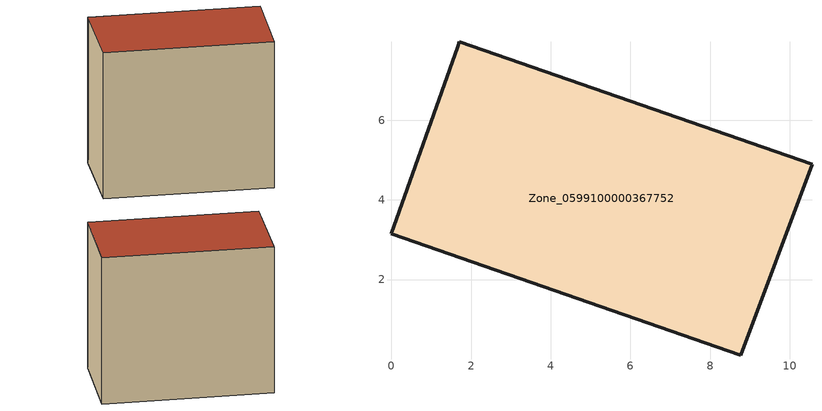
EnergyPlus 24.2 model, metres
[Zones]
Zone_0599100000367752
 floor ground (C_G): 1.67,7.84 1.7,7.97 10.56,4.89 8.77,0.1 0,3.15 z0
 wall outside (C_F): 10.56,4.89 1.7,7.97 1.67,7.84 0,3.15 8.77,0.1 10.56,4.89 z0:8.47
 roof outside (C_R): 1.7,7.97 1.67,7.84 0,3.15 8.77,0.1 10.56,4.89 z8.47
[BUILDING]
Pand.0599100000367752: North Axis=0; Terrain=City; Loads Convergence Tolerance Value=0.04; Temperature Convergence Tolerance Value=0.4; Solar Distribution=FullExterior; Maximum Number of Warmup Days=25; Minimum Number of Warmup Days=1
[Site:Location]
Rotterdam.The.Hague.AP_ZH_NLD Design_Conditions: Latitude=51.96; Longitude=4.45; Time Zone=1; Elevation=-4.5
[SITE:GROUNDTEMPERATURE:BUILDINGSURFACE]
18, 18, 18, 18, 18, 18, 18, 18, 18, 18, 18, 18
[MATERIAL] Thermal Absorptance=0.9; Solar Absorptance=0.7; Visible Absorptance=0.7
Name | Roughness | Thickness | Conductivity | Density | Specific Heat
G.TI.1992-2005 | MediumSmooth | 0.15 | 0.06 | 540 | 1210
F.TI.1992-2005 | Rough | 0.3 | 0.12 | 1920 | 840
R.TI.1992-2005 | MediumRough | 0.2 | 0.08 | 1500 | 1000
[CONSTRUCTION]
C_G: G.TI.1992-2005
C_F: F.TI.1992-2005
C_R: R.TI.1992-2005
[ZONE]
Zone_0599100000367752: Type=1; Multiplier=1; Ceiling Height=Autocalculate; Volume=Autocalculate; Floor Area=autocalculate; Part of Total Floor Area=Yes
[ZONEINFILTRATION:DESIGNFLOWRATE]
Infil_Zone_0599100000367752: Zone or ZoneList or Space or SpaceList=Zone_0599100000367752; Schedule=AlwaysOn; Design Flow Rate Calculation Method=Flow/Area; Flow Rate per Floor Area=0.0015; Constant Term Coefficient=1; Temperature Term Coefficient=0; Velocity Term Coefficient=0; Velocity Squared Term Coefficient=0
[HVACTEMPLATE:ZONE:IDEALLOADSAIRSYSTEM]
Zone_0599100000367752: Maximum Heating Supply Air Temperature=50; Minimum Cooling Supply Air Temperature=13; Maximum Heating Supply Air Humidity Ratio=0.0156; Minimum Cooling Supply Air Humidity Ratio=0.0077; Heating Limit=NoLimit; Cooling Limit=NoLimit; Dehumidification Control Type=ConstantSensibleHeatRatio; Cooling Sensible Heat Ratio=0.7; Dehumidification Setpoint=60; Humidification Control Type=None; Humidification Setpoint=30; Outdoor Air Method=None; Outdoor Air Flow Rate per Person=0.00944; Outdoor Air Flow Rate per Zone Floor Area=0; Outdoor Air Flow Rate per Zone=0; Demand Controlled Ventilation Type=None; Outdoor Air Economizer Type=NoEconomizer; Heat Recovery Type=None; Sensible Heat Recovery Effectiveness=0.7; Latent Heat Recovery Effectiveness=0.65
[ZONECONTROL:THERMOSTAT]
ThermostatControl_Zone_0599100000367752: Zone or ZoneList=Zone_0599100000367752; Control Type Schedule=DualSetpointControlType; Control 1=Thermostat_Zone_0599100000367752; Temperature Difference Between Cutout And Setpoint=0
[THERMOSTATSETPOINT:DUALSETPOINT]
Thermostat_Zone_0599100000367752: Heating Setpoint Temperature Schedule=HeatingSetpoint_Zone_0599100000367752; Cooling Setpoint Temperature Schedule=CoolingSetpoint_Zone_0599100000367752
[SCHEDULE:COMPACT]
HeatingSetpoint_Zone_0599100000367752: Through: 12/31, For: AllDays, Until: 24:00, 21
CoolingSetpoint_Zone_0599100000367752: Through: 12/31, For: AllDays, Until: 24:00, 24
DualSetpointControlType: Through: 12/31, For: AllDays, Until: 24:00, 4
AlwaysOn: Through: 12/31, For: AllDays, Until: 24:00, 1
